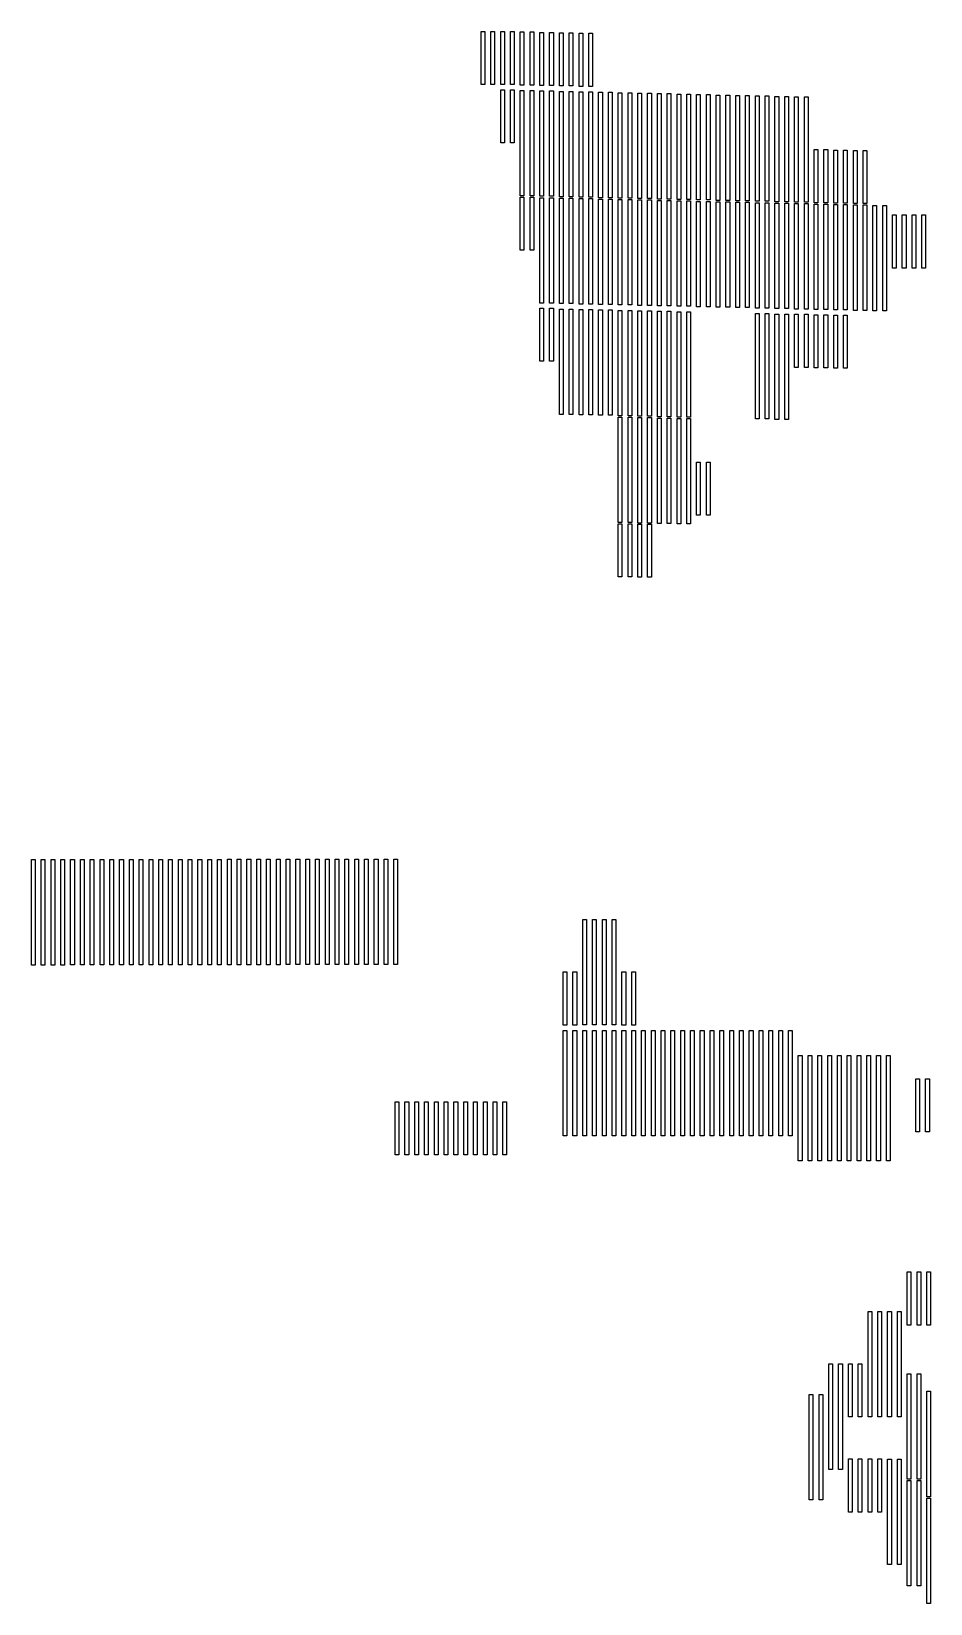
# Model space of a CAD drawing. Header units: millimetres. Extents: x 472827 to 475089, y 4317876 to 4319086.
# Drawn here: x 473404 to 473954, y 4318123 to 4319086 of the extents above; entities that cross this region are included whole.
import ezdxf

# ---------------------------------------------------------------- set-up
doc = ezdxf.new("R2010")
doc.units = ezdxf.units.MM
doc.layers.add('TRACKER', color=7, linetype='Continuous')

msp = doc.modelspace()

# ---------------------------------------------------------------- linework, layer by layer
at = {"layer": 'TRACKER', "color": 0, "extrusion": (0, 0.021002, 0.999779), "elevation": 91386.95}
for points in [[(-473679.05, -4318119.02), (-473681.33, -4318119.02), (-473681.33, -4318086.46), (-473679.05, -4318086.46)], [(-473685.05, -4318119.02), (-473687.33, -4318119.02), (-473687.33, -4318086.46), (-473685.05, -4318086.46)]]:
    msp.add_lwpolyline(points, close=True, dxfattribs=at)
at = {"layer": 'TRACKER', "color": 0, "extrusion": (0, 0.021849, 0.999761), "elevation": 95045.25}
for points in [[(-473691.05, -4318040.05), (-473693.33, -4318040.05), (-473693.33, -4318007.49), (-473691.05, -4318007.49)], [(-473697.05, -4318040.05), (-473699.33, -4318040.05), (-473699.33, -4318007.49), (-473697.05, -4318007.49)]]:
    msp.add_lwpolyline(points, close=True, dxfattribs=at)
at = {"layer": 'TRACKER', "color": 0, "extrusion": (0, 0.024039, 0.999711), "elevation": 104504.58}
for points in [[(-473703.05, -4317821.2), (-473705.33, -4317821.2), (-473705.33, -4317788.64), (-473703.05, -4317788.64)], [(-473709.05, -4317821.2), (-473711.33, -4317821.2), (-473711.33, -4317788.64), (-473709.05, -4317788.64)]]:
    msp.add_lwpolyline(points, close=True, dxfattribs=at)
at = {"layer": 'TRACKER', "color": 0, "extrusion": (0, 0.024442, 0.999701)}
for points, elevation in [([(-473715.05, -4317778.5), (-473717.33, -4317778.5), (-473717.33, -4317745.94), (-473715.05, -4317745.94)], 106242.36), ([(-473721.05, -4317778.5), (-473723.33, -4317778.5), (-473723.33, -4317745.94), (-473721.05, -4317745.94)], 106242.36), ([(-473727.05, -4317778.22), (-473729.33, -4317778.22), (-473729.33, -4317745.66), (-473727.05, -4317745.66)], 106242.32), ([(-473733.05, -4317778.22), (-473735.33, -4317778.22), (-473735.33, -4317745.66), (-473733.05, -4317745.66)], 106242.32)]:
    msp.add_lwpolyline(points, close=True, dxfattribs=dict(at, elevation=elevation))
at = {"layer": 'TRACKER', "color": 0, "extrusion": (0, 0.024112, 0.999709), "elevation": 104816.7}
for points in [[(-473739.05, -4317812.79), (-473741.33, -4317812.79), (-473741.33, -4317780.23), (-473739.05, -4317780.23)], [(-473745.05, -4317812.79), (-473747.33, -4317812.79), (-473747.33, -4317780.23), (-473745.05, -4317780.23)]]:
    msp.add_lwpolyline(points, close=True, dxfattribs=at)
at = {"layer": 'TRACKER', "color": 0, "extrusion": (0, 0.020964, 0.99978), "elevation": 91221.09}
for points in [[(-473691.05, -4318086.78), (-473693.33, -4318086.78), (-473693.33, -4318054.21), (-473691.05, -4318054.21)], [(-473697.05, -4318086.78), (-473699.33, -4318086.78), (-473699.33, -4318054.21), (-473697.05, -4318054.21)]]:
    msp.add_lwpolyline(points, close=True, dxfattribs=at)
at = {"layer": 'TRACKER', "color": 0, "extrusion": (0, 0.024824, 0.999692), "elevation": 107893.47}
for points in [[(-473703.05, -4317701.95), (-473705.33, -4317701.95), (-473705.33, -4317637.35), (-473703.05, -4317637.35)], [(-473709.05, -4317701.95), (-473711.33, -4317701.95), (-473711.33, -4317637.35), (-473709.05, -4317637.35)]]:
    msp.add_lwpolyline(points, close=True, dxfattribs=at)
at = {"layer": 'TRACKER', "color": 0, "extrusion": (0, 0.024032, 0.999711), "elevation": 104471.44}
for points in [[(-473715.05, -4317785.81), (-473717.33, -4317785.81), (-473717.33, -4317721.22), (-473715.05, -4317721.22)], [(-473721.05, -4317785.81), (-473723.33, -4317785.81), (-473723.33, -4317721.22), (-473721.05, -4317721.22)]]:
    msp.add_lwpolyline(points, close=True, dxfattribs=at)
at = {"layer": 'TRACKER', "color": 0, "extrusion": (0, 0.023847, 0.999716), "elevation": 103674.75}
for points in [[(-473727.05, -4317804.74), (-473729.33, -4317804.74), (-473729.33, -4317740.14), (-473727.05, -4317740.14)], [(-473733.05, -4317804.74), (-473735.33, -4317804.74), (-473735.33, -4317740.14), (-473733.05, -4317740.14)]]:
    msp.add_lwpolyline(points, close=True, dxfattribs=at)
at = {"layer": 'TRACKER', "color": 0, "extrusion": (0, 0.024766, 0.999693), "elevation": 107641.15}
for points in [[(-473739.05, -4317707.4), (-473741.33, -4317707.4), (-473741.33, -4317642.8), (-473739.05, -4317642.8)], [(-473745.05, -4317707.4), (-473747.33, -4317707.4), (-473747.33, -4317642.8), (-473745.05, -4317642.8)]]:
    msp.add_lwpolyline(points, close=True, dxfattribs=at)
at = {"layer": 'TRACKER', "color": 0, "extrusion": (0, 0.025779, 0.999668), "elevation": 112015.65}
for points in [[(-473751.05, -4317595.84), (-473753.33, -4317595.84), (-473753.33, -4317531.25), (-473751.05, -4317531.25)], [(-473757.05, -4317595.84), (-473759.33, -4317595.84), (-473759.33, -4317531.25), (-473757.05, -4317531.25)]]:
    msp.add_lwpolyline(points, close=True, dxfattribs=at)
at = {"layer": 'TRACKER', "color": 0, "extrusion": (0, 0.026021, 0.999661), "elevation": 113062.02}
for points in [[(-473763.05, -4317568.29), (-473765.33, -4317568.29), (-473765.33, -4317503.7), (-473763.05, -4317503.7)], [(-473769.05, -4317568.29), (-473771.33, -4317568.29), (-473771.33, -4317503.7), (-473769.05, -4317503.7)]]:
    msp.add_lwpolyline(points, close=True, dxfattribs=at)
at = {"layer": 'TRACKER', "color": 0, "extrusion": (0, 0.025031, 0.999687), "elevation": 108785.58}
for points in [[(-473775.05, -4317677.88), (-473777.33, -4317677.88), (-473777.33, -4317613.28), (-473775.05, -4317613.28)], [(-473781.05, -4317677.88), (-473783.33, -4317677.88), (-473783.33, -4317613.28), (-473781.05, -4317613.28)]]:
    msp.add_lwpolyline(points, close=True, dxfattribs=at)
at = {"layer": 'TRACKER', "color": 0, "extrusion": (0, 0.025034, 0.999687), "elevation": 108800.19}
for points in [[(-473787.05, -4317677.23), (-473789.33, -4317677.23), (-473789.33, -4317612.64), (-473787.05, -4317612.64)], [(-473793.05, -4317677.23), (-473795.33, -4317677.23), (-473795.33, -4317612.64), (-473793.05, -4317612.64)]]:
    msp.add_lwpolyline(points, close=True, dxfattribs=at)
at = {"layer": 'TRACKER', "color": 0, "extrusion": (0, 0.022848, 0.999739), "elevation": 99359.27}
for points in [[(-473799.05, -4317904.53), (-473801.33, -4317904.53), (-473801.33, -4317839.93), (-473799.05, -4317839.93)], [(-473805.05, -4317904.53), (-473807.33, -4317904.53), (-473807.33, -4317839.93), (-473805.05, -4317839.93)]]:
    msp.add_lwpolyline(points, close=True, dxfattribs=at)
at = {"layer": 'TRACKER', "color": 0, "extrusion": (0, 0.022438, 0.999748), "elevation": 97586.42}
for points in [[(-473811.05, -4317944.68), (-473813.33, -4317944.68), (-473813.33, -4317880.08), (-473811.05, -4317880.08)], [(-473817.05, -4317944.68), (-473819.33, -4317944.68), (-473819.33, -4317880.08), (-473817.05, -4317880.08)]]:
    msp.add_lwpolyline(points, close=True, dxfattribs=at)
at = {"layer": 'TRACKER', "color": 0, "extrusion": (0, 0.021458, 0.99977), "elevation": 93353.35}
for points in [[(-473823.05, -4318037.99), (-473825.33, -4318037.99), (-473825.33, -4317973.4), (-473823.05, -4317973.4)], [(-473829.05, -4318037.99), (-473831.33, -4318037.99), (-473831.33, -4317973.4), (-473829.05, -4317973.4)]]:
    msp.add_lwpolyline(points, close=True, dxfattribs=at)
at = {"layer": 'TRACKER', "color": 0, "extrusion": (0, 0.021392, 0.999771), "elevation": 93071.42}
for points in [[(-473835.05, -4318043.8), (-473837.33, -4318043.8), (-473837.33, -4317979.2), (-473835.05, -4317979.2)], [(-473841.05, -4318043.8), (-473843.33, -4318043.8), (-473843.33, -4317979.2), (-473841.05, -4317979.2)]]:
    msp.add_lwpolyline(points, close=True, dxfattribs=at)
at = {"layer": 'TRACKER', "color": 0, "extrusion": (0, 0.020515, 0.99979), "elevation": 89283.38}
for points in [[(-473847.05, -4318123.51), (-473849.33, -4318123.51), (-473849.33, -4318058.91), (-473847.05, -4318058.91)], [(-473853.05, -4318123.51), (-473855.33, -4318123.51), (-473855.33, -4318058.91), (-473853.05, -4318058.91)]]:
    msp.add_lwpolyline(points, close=True, dxfattribs=at)
at = {"layer": 'TRACKER', "color": 0, "extrusion": (0, 0.020137, 0.999797), "elevation": 87649.55}
for points in [[(-473859.05, -4318156.7), (-473861.33, -4318156.7), (-473861.33, -4318092.11), (-473859.05, -4318092.11)], [(-473865.05, -4318156.7), (-473867.33, -4318156.7), (-473867.33, -4318092.11), (-473865.05, -4318092.11)]]:
    msp.add_lwpolyline(points, close=True, dxfattribs=at)
at = {"layer": 'TRACKER', "color": 0, "extrusion": (0, 0.01949, 0.99981), "elevation": 84855.67}
for points in [[(-473871.05, -4318212.23), (-473873.33, -4318212.23), (-473873.33, -4318147.63), (-473871.05, -4318147.63)], [(-473877.05, -4318212.23), (-473879.33, -4318212.23), (-473879.33, -4318147.63), (-473877.05, -4318147.63)]]:
    msp.add_lwpolyline(points, close=True, dxfattribs=at)
at = {"layer": 'TRACKER', "color": 0, "extrusion": (0, 0.018323, 0.999832), "elevation": 79811.71}
for points in [[(-473883.05, -4318276.06), (-473885.33, -4318276.06), (-473885.33, -4318243.5), (-473883.05, -4318243.5)], [(-473889.05, -4318276.06), (-473891.33, -4318276.06), (-473891.33, -4318243.5), (-473889.05, -4318243.5)]]:
    msp.add_lwpolyline(points, close=True, dxfattribs=at)
at = {"layer": 'TRACKER', "color": 0, "extrusion": (0, 0.019592, 0.999808), "elevation": 85292.97}
for points in [[(-473895.05, -4318170.99), (-473897.33, -4318170.99), (-473897.33, -4318138.43), (-473895.05, -4318138.43)], [(-473901.05, -4318170.99), (-473903.33, -4318170.99), (-473903.33, -4318138.43), (-473901.05, -4318138.43)]]:
    msp.add_lwpolyline(points, close=True, dxfattribs=at)
at = {"layer": 'TRACKER', "color": 0, "extrusion": (0, 0.016543, 0.999863)}
for points, elevation in [([(-473907.05, -4318410.72), (-473909.33, -4318410.72), (-473909.33, -4318378.16), (-473907.05, -4318378.16)], 72125.35), ([(-473913.05, -4318410.72), (-473915.33, -4318410.72), (-473915.33, -4318378.16), (-473913.05, -4318378.16)], 72125.35), ([(-473931.05, -4318371.24), (-473933.33, -4318371.24), (-473933.33, -4318338.68), (-473931.05, -4318338.68)], 72125.3), ([(-473937.05, -4318371.24), (-473939.33, -4318371.24), (-473939.33, -4318338.68), (-473937.05, -4318338.68)], 72125.3)]:
    msp.add_lwpolyline(points, close=True, dxfattribs=dict(at, elevation=elevation))
at = {"layer": 'TRACKER', "color": 0, "extrusion": (0, 0.021678, 0.999765), "elevation": 94303.31}
for points in [[(-473703.05, -4317954.83), (-473705.33, -4317954.83), (-473705.33, -4317922.27), (-473703.05, -4317922.27)], [(-473709.05, -4317954.83), (-473711.33, -4317954.83), (-473711.33, -4317922.27), (-473709.05, -4317922.27)]]:
    msp.add_lwpolyline(points, close=True, dxfattribs=at)
at = {"layer": 'TRACKER', "color": 0, "extrusion": (0, 0.022496, 0.999747), "elevation": 97837.02}
for points in [[(-473715.05, -4317875.78), (-473717.33, -4317875.78), (-473717.33, -4317811.19), (-473715.05, -4317811.19)], [(-473721.05, -4317875.78), (-473723.33, -4317875.78), (-473723.33, -4317811.19), (-473721.05, -4317811.19)]]:
    msp.add_lwpolyline(points, close=True, dxfattribs=at)
at = {"layer": 'TRACKER', "color": 0, "extrusion": (0, 0.02389, 0.999715), "elevation": 103859.17}
for points in [[(-473727.05, -4317734.85), (-473729.33, -4317734.85), (-473729.33, -4317670.26), (-473727.05, -4317670.26)], [(-473733.05, -4317734.85), (-473735.33, -4317734.85), (-473735.33, -4317670.26), (-473733.05, -4317670.26)]]:
    msp.add_lwpolyline(points, close=True, dxfattribs=at)
at = {"layer": 'TRACKER', "color": 0, "extrusion": (0, 0.023465, 0.999725), "elevation": 102021.38}
for points in [[(-473739.05, -4317778.39), (-473741.33, -4317778.39), (-473741.33, -4317713.79), (-473739.05, -4317713.79)], [(-473745.05, -4317778.39), (-473747.33, -4317778.39), (-473747.33, -4317713.79), (-473745.05, -4317713.79)]]:
    msp.add_lwpolyline(points, close=True, dxfattribs=at)
at = {"layer": 'TRACKER', "color": 0, "extrusion": (0, 0.02301, 0.999735), "elevation": 100058.07}
for points in [[(-473751.05, -4317824.05), (-473753.33, -4317824.05), (-473753.33, -4317759.46), (-473751.05, -4317759.46)], [(-473757.05, -4317824.05), (-473759.33, -4317824.05), (-473759.33, -4317759.46), (-473757.05, -4317759.46)]]:
    msp.add_lwpolyline(points, close=True, dxfattribs=at)
at = {"layer": 'TRACKER', "color": 0, "extrusion": (0, 0.022427, 0.999748), "elevation": 97542.19}
for points in [[(-473763.05, -4317881.34), (-473765.33, -4317881.34), (-473765.33, -4317816.75), (-473763.05, -4317816.75)], [(-473769.05, -4317881.34), (-473771.33, -4317881.34), (-473771.33, -4317816.75), (-473769.05, -4317816.75)]]:
    msp.add_lwpolyline(points, close=True, dxfattribs=at)
at = {"layer": 'TRACKER', "color": 0, "extrusion": (0, 0.022227, 0.999753), "elevation": 96677.28}
for points in [[(-473775.05, -4317900.51), (-473777.33, -4317900.51), (-473777.33, -4317835.92), (-473775.05, -4317835.92)], [(-473781.05, -4317900.51), (-473783.33, -4317900.51), (-473783.33, -4317835.92), (-473781.05, -4317835.92)]]:
    msp.add_lwpolyline(points, close=True, dxfattribs=at)
at = {"layer": 'TRACKER', "color": 0, "extrusion": (0, 0.021205, 0.999775), "elevation": 92261.35}
for points in [[(-473787.05, -4317996.85), (-473789.33, -4317996.85), (-473789.33, -4317932.25), (-473787.05, -4317932.25)], [(-473793.05, -4317996.85), (-473795.33, -4317996.85), (-473795.33, -4317932.25), (-473793.05, -4317932.25)]]:
    msp.add_lwpolyline(points, close=True, dxfattribs=at)
at = {"layer": 'TRACKER', "color": 0, "extrusion": (0, 0.024075, 0.99971), "elevation": 104658.77}
for points in [[(-473799.05, -4317713.87), (-473801.33, -4317713.87), (-473801.33, -4317649.27), (-473799.05, -4317649.27)], [(-473805.05, -4317713.87), (-473807.33, -4317713.87), (-473807.33, -4317649.27), (-473805.05, -4317649.27)]]:
    msp.add_lwpolyline(points, close=True, dxfattribs=at)
at = {"layer": 'TRACKER', "color": 0, "extrusion": (0, 0.024024, 0.999711), "elevation": 104435.36}
for points in [[(-473811.05, -4317719), (-473813.33, -4317719), (-473813.33, -4317654.4), (-473811.05, -4317654.4)], [(-473817.05, -4317719), (-473819.33, -4317719), (-473819.33, -4317654.4), (-473817.05, -4317654.4)]]:
    msp.add_lwpolyline(points, close=True, dxfattribs=at)
at = {"layer": 'TRACKER', "color": 0, "extrusion": (0, 0.023919, 0.999714), "elevation": 103981.92}
for points in [[(-473823.05, -4317729.66), (-473825.33, -4317729.66), (-473825.33, -4317665.07), (-473823.05, -4317665.07)], [(-473829.05, -4317729.66), (-473831.33, -4317729.66), (-473831.33, -4317665.07), (-473829.05, -4317665.07)]]:
    msp.add_lwpolyline(points, close=True, dxfattribs=at)
at = {"layer": 'TRACKER', "color": 0, "extrusion": (0, 0.024509, 0.9997), "elevation": 106530.85}
for points in [[(-473835.05, -4317667.25), (-473837.33, -4317667.25), (-473837.33, -4317602.65), (-473835.05, -4317602.65)], [(-473841.05, -4317667.25), (-473843.33, -4317667.25), (-473843.33, -4317602.65), (-473841.05, -4317602.65)]]:
    msp.add_lwpolyline(points, close=True, dxfattribs=at)
at = {"layer": 'TRACKER', "color": 0, "extrusion": (0, 0.025384, 0.999678), "elevation": 110308.85}
for points in [[(-473847.05, -4317572.1), (-473849.33, -4317572.1), (-473849.33, -4317507.5), (-473847.05, -4317507.5)], [(-473853.05, -4317572.1), (-473855.33, -4317572.1), (-473855.33, -4317507.5), (-473853.05, -4317507.5)]]:
    msp.add_lwpolyline(points, close=True, dxfattribs=at)
at = {"layer": 'TRACKER', "color": 0, "extrusion": (0, 0.024769, 0.999693), "elevation": 107654.28}
for points in [[(-473859.05, -4317638.82), (-473861.33, -4317638.82), (-473861.33, -4317574.23), (-473859.05, -4317574.23)], [(-473865.05, -4317638.82), (-473867.33, -4317638.82), (-473867.33, -4317574.23), (-473865.05, -4317574.23)]]:
    msp.add_lwpolyline(points, close=True, dxfattribs=at)
at = {"layer": 'TRACKER', "color": 0, "extrusion": (0, 0.023935, 0.999714), "elevation": 104052.71}
for points in [[(-473871.05, -4317726.84), (-473873.33, -4317726.84), (-473873.33, -4317662.25), (-473871.05, -4317662.25)], [(-473877.05, -4317726.84), (-473879.33, -4317726.84), (-473879.33, -4317662.25), (-473877.05, -4317662.25)]]:
    msp.add_lwpolyline(points, close=True, dxfattribs=at)
at = {"layer": 'TRACKER', "color": 0, "extrusion": (0, 0.02289, 0.999738), "elevation": 99539.51}
for points in [[(-473883.05, -4317832.97), (-473885.33, -4317832.97), (-473885.33, -4317768.37), (-473883.05, -4317768.37)], [(-473889.05, -4317832.97), (-473891.33, -4317832.97), (-473891.33, -4317768.37), (-473889.05, -4317768.37)]]:
    msp.add_lwpolyline(points, close=True, dxfattribs=at)
at = {"layer": 'TRACKER', "color": 0, "extrusion": (0, 0.022421, 0.999749), "elevation": 97514.85}
for points in [[(-473895.05, -4317878.89), (-473897.33, -4317878.89), (-473897.33, -4317814.29), (-473895.05, -4317814.29)], [(-473901.05, -4317878.89), (-473903.33, -4317878.89), (-473903.33, -4317814.29), (-473901.05, -4317814.29)]]:
    msp.add_lwpolyline(points, close=True, dxfattribs=at)
at = {"layer": 'TRACKER', "color": 0, "extrusion": (0, 0.022576, 0.999745), "elevation": 98182.04}
for points in [[(-473907.05, -4317863.49), (-473909.33, -4317863.49), (-473909.33, -4317798.89), (-473907.05, -4317798.89)], [(-473913.05, -4317863.49), (-473915.33, -4317863.49), (-473915.33, -4317798.89), (-473913.05, -4317798.89)]]:
    msp.add_lwpolyline(points, close=True, dxfattribs=at)
at = {"layer": 'TRACKER', "color": 0, "extrusion": (0, 0.023214, 0.999731), "elevation": 100936.43}
for points in [[(-473919.05, -4317799.7), (-473921.33, -4317799.7), (-473921.33, -4317735.11), (-473919.05, -4317735.11)], [(-473925.05, -4317799.7), (-473927.33, -4317799.7), (-473927.33, -4317735.11), (-473925.05, -4317735.11)]]:
    msp.add_lwpolyline(points, close=True, dxfattribs=at)
at = {"layer": 'TRACKER', "color": 0, "extrusion": (0, 0.025718, 0.999669)}
for points, elevation in [([(-473943.05, -4317527.49), (-473945.33, -4317527.49), (-473945.33, -4317494.92), (-473943.05, -4317494.92)], 111752.54), ([(-473949.05, -4317527.49), (-473951.33, -4317527.49), (-473951.33, -4317494.92), (-473949.05, -4317494.92)], 111752.54), ([(-473895.05, -4317466.03), (-473897.33, -4317466.03), (-473897.33, -4317433.47), (-473895.05, -4317433.47)], 111752.66), ([(-473901.05, -4317466.03), (-473903.33, -4317466.03), (-473903.33, -4317433.47), (-473901.05, -4317433.47)], 111752.66)]:
    msp.add_lwpolyline(points, close=True, dxfattribs=dict(at, elevation=elevation))
at = {"layer": 'TRACKER', "color": 0, "extrusion": (0, 0.026052, 0.999661)}
for points, elevation in [([(-473715.05, -4317432.73), (-473717.33, -4317432.73), (-473717.33, -4317400.17), (-473715.05, -4317400.17)], 113197.84), ([(-473721.05, -4317432.73), (-473723.33, -4317432.73), (-473723.33, -4317400.17), (-473721.05, -4317400.17)], 113197.84), ([(-473811.05, -4317338.29), (-473813.33, -4317338.29), (-473813.33, -4317305.73), (-473811.05, -4317305.73)], 113197.62), ([(-473817.05, -4317338.29), (-473819.33, -4317338.29), (-473819.33, -4317305.73), (-473817.05, -4317305.73)], 113197.62), ([(-473763.05, -4317300.54), (-473765.33, -4317300.54), (-473765.33, -4317267.97), (-473763.05, -4317267.97)], 113198.16), ([(-473769.05, -4317300.54), (-473771.33, -4317300.54), (-473771.33, -4317267.97), (-473769.05, -4317267.97)], 113198.16), ([(-473775.05, -4317300.26), (-473777.33, -4317300.26), (-473777.33, -4317267.7), (-473775.05, -4317267.7)], 113198.02), ([(-473781.05, -4317300.26), (-473783.33, -4317300.26), (-473783.33, -4317267.7), (-473781.05, -4317267.7)], 113198.02)]:
    msp.add_lwpolyline(points, close=True, dxfattribs=dict(at, elevation=elevation))
at = {"layer": 'TRACKER', "color": 0, "extrusion": (0, 0.029608, 0.999562), "elevation": 128555.97}
for points in [[(-473727.05, -4317002.13), (-473729.33, -4317002.13), (-473729.33, -4316937.54), (-473727.05, -4316937.54)], [(-473733.05, -4317002.13), (-473735.33, -4317002.13), (-473735.33, -4316937.54), (-473733.05, -4316937.54)]]:
    msp.add_lwpolyline(points, close=True, dxfattribs=at)
at = {"layer": 'TRACKER', "color": 0, "extrusion": (0, 0.029242, 0.999572), "elevation": 126972.26}
for points in [[(-473739.05, -4317048.73), (-473741.33, -4317048.73), (-473741.33, -4316984.13), (-473739.05, -4316984.13)], [(-473745.05, -4317048.73), (-473747.33, -4317048.73), (-473747.33, -4316984.13), (-473745.05, -4316984.13)]]:
    msp.add_lwpolyline(points, close=True, dxfattribs=at)
at = {"layer": 'TRACKER', "color": 0, "extrusion": (0, 0.027788, 0.999614), "elevation": 120695.89}
for points in [[(-473751.05, -4317228.48), (-473753.33, -4317228.48), (-473753.33, -4317163.89), (-473751.05, -4317163.89)], [(-473757.05, -4317228.48), (-473759.33, -4317228.48), (-473759.33, -4317163.89), (-473757.05, -4317163.89)]]:
    msp.add_lwpolyline(points, close=True, dxfattribs=at)
at = {"layer": 'TRACKER', "color": 0, "extrusion": (0, 0.026325, 0.999653), "elevation": 114375.75}
for points in [[(-473763.05, -4317400.26), (-473765.33, -4317400.26), (-473765.33, -4317335.67), (-473763.05, -4317335.67)], [(-473769.05, -4317400.26), (-473771.33, -4317400.26), (-473771.33, -4317335.67), (-473769.05, -4317335.67)]]:
    msp.add_lwpolyline(points, close=True, dxfattribs=at)
at = {"layer": 'TRACKER', "color": 0, "extrusion": (0, 0.023965, 0.999713), "elevation": 104181.39}
for points in [[(-473775.05, -4317658.01), (-473777.33, -4317658.01), (-473777.33, -4317593.42), (-473775.05, -4317593.42)], [(-473781.05, -4317658.01), (-473783.33, -4317658.01), (-473783.33, -4317593.42), (-473781.05, -4317593.42)]]:
    msp.add_lwpolyline(points, close=True, dxfattribs=at)
at = {"layer": 'TRACKER', "color": 0, "extrusion": (0, 0.024472, 0.999701), "elevation": 106371.19}
for points in [[(-473787.05, -4317604.34), (-473789.33, -4317604.34), (-473789.33, -4317539.74), (-473787.05, -4317539.74)], [(-473793.05, -4317604.34), (-473795.33, -4317604.34), (-473795.33, -4317539.74), (-473793.05, -4317539.74)]]:
    msp.add_lwpolyline(points, close=True, dxfattribs=at)
at = {"layer": 'TRACKER', "color": 0, "extrusion": (0, 0.024005, 0.999712), "elevation": 104354.56}
for points in [[(-473799.05, -4317653.27), (-473801.33, -4317653.27), (-473801.33, -4317588.68), (-473799.05, -4317588.68)], [(-473805.05, -4317653.27), (-473807.33, -4317653.27), (-473807.33, -4317588.68), (-473805.05, -4317588.68)]]:
    msp.add_lwpolyline(points, close=True, dxfattribs=at)
at = {"layer": 'TRACKER', "color": 0, "extrusion": (0, 0.024876, 0.999691), "elevation": 108117.01}
for points in [[(-473847.05, -4317559.58), (-473849.33, -4317559.58), (-473849.33, -4317494.98), (-473847.05, -4317494.98)], [(-473853.05, -4317559.58), (-473855.33, -4317559.58), (-473855.33, -4317494.98), (-473853.05, -4317494.98)]]:
    msp.add_lwpolyline(points, close=True, dxfattribs=at)
at = {"layer": 'TRACKER', "color": 0, "extrusion": (0, 0.025786, 0.999667), "elevation": 112048.12}
for points in [[(-473859.05, -4317459.07), (-473861.33, -4317459.07), (-473861.33, -4317394.47), (-473859.05, -4317394.47)], [(-473865.05, -4317459.07), (-473867.33, -4317459.07), (-473867.33, -4317394.47), (-473865.05, -4317394.47)]]:
    msp.add_lwpolyline(points, close=True, dxfattribs=at)
at = {"layer": 'TRACKER', "color": 0, "extrusion": (0, 0.026544, 0.999648)}
for points, elevation in [([(-473871.05, -4317372.77), (-473873.33, -4317372.77), (-473873.33, -4317340.21), (-473871.05, -4317340.21)], 115320.47), ([(-473877.05, -4317372.77), (-473879.33, -4317372.77), (-473879.33, -4317340.21), (-473877.05, -4317340.21)], 115320.47), ([(-473883.05, -4317372.5), (-473885.33, -4317372.5), (-473885.33, -4317339.93), (-473883.05, -4317339.93)], 115320.22), ([(-473889.05, -4317372.5), (-473891.33, -4317372.5), (-473891.33, -4317339.93), (-473889.05, -4317339.93)], 115320.22)]:
    msp.add_lwpolyline(points, close=True, dxfattribs=dict(at, elevation=elevation))
at = {"layer": 'TRACKER', "color": 0, "extrusion": (0, 0.03384, 0.999427), "elevation": 146830.03}
for points in [[(-473763.05, -4316352.93), (-473765.33, -4316352.93), (-473765.33, -4316288.33), (-473763.05, -4316288.33)], [(-473769.05, -4316352.93), (-473771.33, -4316352.93), (-473771.33, -4316288.33), (-473769.05, -4316288.33)]]:
    msp.add_lwpolyline(points, close=True, dxfattribs=at)
at = {"layer": 'TRACKER', "color": 0, "extrusion": (0, 0.035282, 0.999377), "elevation": 153057.32}
for points in [[(-473775.05, -4316136.31), (-473777.33, -4316136.31), (-473777.33, -4316071.72), (-473775.05, -4316071.72)], [(-473781.05, -4316136.31), (-473783.33, -4316136.31), (-473783.33, -4316071.72), (-473781.05, -4316071.72)]]:
    msp.add_lwpolyline(points, close=True, dxfattribs=at)
at = {"layer": 'TRACKER', "color": 0, "extrusion": (0, 0.031346, 0.999509)}
for points, elevation in [([(-473787.05, -4316705.36), (-473789.33, -4316705.36), (-473789.33, -4316640.76), (-473787.05, -4316640.76)], 136057.81), ([(-473793.05, -4316705.36), (-473795.33, -4316705.36), (-473795.33, -4316640.76), (-473793.05, -4316640.76)], 136057.81), ([(-473799.05, -4316705.07), (-473801.33, -4316705.07), (-473801.33, -4316640.48), (-473799.05, -4316640.48)], 136057.74), ([(-473805.05, -4316705.07), (-473807.33, -4316705.07), (-473807.33, -4316640.48), (-473805.05, -4316640.48)], 136057.74)]:
    msp.add_lwpolyline(points, close=True, dxfattribs=dict(at, elevation=elevation))
at = {"layer": 'TRACKER', "color": 0, "extrusion": (0, 0.006081, 0.999982), "elevation": 26262.62}
for points in [[(473403.66, 4318498.56), (473405.94, 4318498.56), (473405.94, 4318433.97), (473403.66, 4318433.97)], [(473409.66, 4318498.56), (473411.94, 4318498.56), (473411.94, 4318433.97), (473409.66, 4318433.97)]]:
    msp.add_lwpolyline(points, close=True, dxfattribs=at)
at = {"layer": 'TRACKER', "color": 0, "extrusion": (0, 0.006901, 0.999976), "elevation": 29802.85}
for points in [[(473415.66, 4318475.6), (473417.94, 4318475.6), (473417.94, 4318411), (473415.66, 4318411)], [(473421.66, 4318475.6), (473423.94, 4318475.6), (473423.94, 4318411), (473421.66, 4318411)]]:
    msp.add_lwpolyline(points, close=True, dxfattribs=at)
at = {"layer": 'TRACKER', "color": 0, "extrusion": (0, 0.007765, 0.99997), "elevation": 33535.24}
for points in [[(473427.66, 4318448.24), (473429.94, 4318448.24), (473429.94, 4318383.65), (473427.66, 4318383.65)], [(473433.66, 4318448.24), (473435.94, 4318448.24), (473435.94, 4318383.65), (473433.66, 4318383.65)]]:
    msp.add_lwpolyline(points, close=True, dxfattribs=at)
at = {"layer": 'TRACKER', "color": 0, "extrusion": (0, 0.007785, 0.99997), "elevation": 33618.4}
for points in [[(473439.66, 4318447.62), (473441.94, 4318447.62), (473441.94, 4318383.03), (473439.66, 4318383.03)], [(473445.66, 4318447.62), (473447.94, 4318447.62), (473447.94, 4318383.03), (473445.66, 4318383.03)]]:
    msp.add_lwpolyline(points, close=True, dxfattribs=at)
at = {"layer": 'TRACKER', "color": 0, "extrusion": (0, 0.009107, 0.999959), "elevation": 39330.22}
for points in [[(473451.66, 4318399.4), (473453.94, 4318399.4), (473453.94, 4318334.8), (473451.66, 4318334.8)], [(473457.66, 4318399.4), (473459.94, 4318399.4), (473459.94, 4318334.8), (473457.66, 4318334.8)]]:
    msp.add_lwpolyline(points, close=True, dxfattribs=at)
at = {"layer": 'TRACKER', "color": 0, "extrusion": (0, 0.010074, 0.999949), "elevation": 43504.71}
for points in [[(473463.66, 4318359.37), (473465.94, 4318359.37), (473465.94, 4318294.78), (473463.66, 4318294.78)], [(473469.66, 4318359.37), (473471.94, 4318359.37), (473471.94, 4318294.78), (473469.66, 4318294.78)]]:
    msp.add_lwpolyline(points, close=True, dxfattribs=at)
at = {"layer": 'TRACKER', "color": 0, "extrusion": (0, 0.009787, 0.999952), "elevation": 42265.97}
for points in [[(473475.66, 4318371.69), (473477.94, 4318371.69), (473477.94, 4318307.1), (473475.66, 4318307.1)], [(473481.66, 4318371.69), (473483.94, 4318371.69), (473483.94, 4318307.1), (473481.66, 4318307.1)]]:
    msp.add_lwpolyline(points, close=True, dxfattribs=at)
at = {"layer": 'TRACKER', "color": 0, "extrusion": (0, 0.009212, 0.999958), "elevation": 39784.9}
for points in [[(473487.66, 4318395.29), (473489.94, 4318395.29), (473489.94, 4318330.69), (473487.66, 4318330.69)], [(473493.66, 4318395.29), (473495.94, 4318395.29), (473495.94, 4318330.69), (473493.66, 4318330.69)]]:
    msp.add_lwpolyline(points, close=True, dxfattribs=at)
at = {"layer": 'TRACKER', "color": 0, "extrusion": (0, 0.00957, 0.999954), "elevation": 41327.97}
for points in [[(473499.66, 4318380.81), (473501.94, 4318380.81), (473501.94, 4318316.22), (473499.66, 4318316.22)], [(473505.66, 4318380.81), (473507.94, 4318380.81), (473507.94, 4318316.22), (473505.66, 4318316.22)]]:
    msp.add_lwpolyline(points, close=True, dxfattribs=at)
at = {"layer": 'TRACKER', "color": 0, "extrusion": (0, 0.011259, 0.999937), "elevation": 48623.38}
for points in [[(473511.66, 4318304.84), (473513.94, 4318304.84), (473513.94, 4318240.25), (473511.66, 4318240.25)], [(473517.66, 4318304.84), (473519.94, 4318304.84), (473519.94, 4318240.25), (473517.66, 4318240.25)]]:
    msp.add_lwpolyline(points, close=True, dxfattribs=at)
at = {"layer": 'TRACKER', "color": 0, "extrusion": (0, 0.012152, 0.999926), "elevation": 52479.65}
for points in [[(473523.66, 4318259.72), (473525.94, 4318259.72), (473525.94, 4318195.12), (473523.66, 4318195.12)], [(473529.66, 4318259.72), (473531.94, 4318259.72), (473531.94, 4318195.12), (473529.66, 4318195.12)]]:
    msp.add_lwpolyline(points, close=True, dxfattribs=at)
at = {"layer": 'TRACKER', "color": 0, "extrusion": (0, 0.012382, 0.999923), "elevation": 53472.47}
for points in [[(473535.66, 4318247.56), (473537.93, 4318247.56), (473537.93, 4318182.96), (473535.66, 4318182.96)], [(473541.66, 4318247.56), (473543.93, 4318247.56), (473543.93, 4318182.96), (473541.66, 4318182.96)]]:
    msp.add_lwpolyline(points, close=True, dxfattribs=at)
at = {"layer": 'TRACKER', "color": 0, "extrusion": (0, 0.013204, 0.999913), "elevation": 57020.84}
for points in [[(473547.66, 4318202.18), (473549.94, 4318202.18), (473549.94, 4318137.58), (473547.66, 4318137.58)], [(473553.66, 4318202.18), (473555.94, 4318202.18), (473555.94, 4318137.58), (473553.66, 4318137.58)]]:
    msp.add_lwpolyline(points, close=True, dxfattribs=at)
at = {"layer": 'TRACKER', "color": 0, "extrusion": (0, 0.014375, 0.999897), "elevation": 62077.79}
for points in [[(473559.66, 4318132.46), (473561.94, 4318132.46), (473561.94, 4318067.86), (473559.66, 4318067.86)], [(473565.66, 4318132.46), (473567.94, 4318132.46), (473567.94, 4318067.86), (473565.66, 4318067.86)]]:
    msp.add_lwpolyline(points, close=True, dxfattribs=at)
at = {"layer": 'TRACKER', "color": 0, "extrusion": (0, 0.016196, 0.999869), "elevation": 69943.37}
for points in [[(-473571.66, -4318012.23), (-473573.94, -4318012.23), (-473573.94, -4317947.64), (-473571.66, -4317947.64)], [(-473577.66, -4318012.23), (-473579.94, -4318012.23), (-473579.94, -4317947.64), (-473577.66, -4317947.64)]]:
    msp.add_lwpolyline(points, close=True, dxfattribs=at)
at = {"layer": 'TRACKER', "color": 0, "extrusion": (0, 0.017822, 0.999841), "elevation": 76963.73}
for points in [[(-473583.66, -4317892.82), (-473585.94, -4317892.82), (-473585.94, -4317828.23), (-473583.66, -4317828.23)], [(-473589.66, -4317892.82), (-473591.94, -4317892.82), (-473591.94, -4317828.23), (-473589.66, -4317828.23)]]:
    msp.add_lwpolyline(points, close=True, dxfattribs=at)
at = {"layer": 'TRACKER', "color": 0, "extrusion": (0, 0.018656, 0.999826), "elevation": 80568.11}
for points in [[(-473595.66, -4317827.09), (-473597.94, -4317827.09), (-473597.94, -4317762.5), (-473595.66, -4317762.5)], [(-473601.66, -4317827.09), (-473603.94, -4317827.09), (-473603.94, -4317762.5), (-473601.66, -4317762.5)]]:
    msp.add_lwpolyline(points, close=True, dxfattribs=at)
at = {"layer": 'TRACKER', "color": 0, "extrusion": (0, 0.018697, 0.999825), "elevation": 80744.01}
for points in [[(-473607.66, -4317823.82), (-473609.94, -4317823.82), (-473609.94, -4317759.23), (-473607.66, -4317759.23)], [(-473613.66, -4317823.82), (-473615.94, -4317823.82), (-473615.94, -4317759.23), (-473613.66, -4317759.23)]]:
    msp.add_lwpolyline(points, close=True, dxfattribs=at)
at = {"layer": 'TRACKER', "color": 0, "extrusion": (0, 0.021161, 0.999776), "elevation": 91385.52}
for points in [[(-473619.66, -4317611.73), (-473621.94, -4317611.73), (-473621.94, -4317547.14), (-473619.66, -4317547.14)], [(-473625.66, -4317611.73), (-473627.94, -4317611.73), (-473627.94, -4317547.14), (-473625.66, -4317547.14)]]:
    msp.add_lwpolyline(points, close=True, dxfattribs=at)
at = {"layer": 'TRACKER', "color": 0, "extrusion": (0, -0.005388, 0.999985)}
for points, elevation in [([(473741.33, 4318479), (473743.61, 4318479), (473743.61, 4318414.41), (473741.33, 4318414.41)], -23266.02), ([(473747.33, 4318479), (473749.61, 4318479), (473749.61, 4318414.41), (473747.33, 4318414.41)], -23266.02), ([(473741.33, 4318411.05), (473743.61, 4318411.05), (473743.61, 4318346.45), (473741.33, 4318346.45)], -23265.89), ([(473747.33, 4318411.05), (473749.61, 4318411.05), (473749.61, 4318346.45), (473747.33, 4318346.45)], -23265.89), ([(473765.33, 4318411.05), (473767.61, 4318411.05), (473767.61, 4318346.45), (473765.33, 4318346.45)], -23265.89), ([(473771.33, 4318411.05), (473773.61, 4318411.05), (473773.61, 4318346.45), (473771.33, 4318346.45)], -23265.89), ([(473789.33, 4318411.05), (473791.61, 4318411.05), (473791.61, 4318346.45), (473789.33, 4318346.45)], -23265.43), ([(473795.33, 4318411.05), (473797.61, 4318411.05), (473797.61, 4318346.45), (473795.33, 4318346.45)], -23265.43), ([(473813.33, 4318411.05), (473815.61, 4318411.05), (473815.61, 4318346.45), (473813.33, 4318346.45)], -23265.43), ([(473819.33, 4318411.05), (473821.61, 4318411.05), (473821.61, 4318346.45), (473819.33, 4318346.45)], -23265.43), ([(473837.33, 4318411.05), (473839.61, 4318411.05), (473839.61, 4318346.45), (473837.33, 4318346.45)], -23265.43), ([(473843.33, 4318411.05), (473845.61, 4318411.05), (473845.61, 4318346.45), (473843.33, 4318346.45)], -23265.43), ([(473861.33, 4318411.05), (473863.61, 4318411.05), (473863.61, 4318346.45), (473861.33, 4318346.45)], -23265.43), ([(473867.33, 4318411.05), (473869.61, 4318411.05), (473869.61, 4318346.45), (473867.33, 4318346.45)], -23265.43), ([(473873.33, 4318395.71), (473875.61, 4318395.71), (473875.61, 4318331.12), (473873.33, 4318331.12)], -23265.35), ([(473879.33, 4318395.71), (473881.61, 4318395.71), (473881.61, 4318331.12), (473879.33, 4318331.12)], -23265.35), ([(473885.33, 4318395.71), (473887.61, 4318395.71), (473887.61, 4318331.12), (473885.33, 4318331.12)], -23264.89), ([(473891.33, 4318395.71), (473893.61, 4318395.71), (473893.61, 4318331.12), (473891.33, 4318331.12)], -23264.89), ([(473897.33, 4318395.71), (473899.61, 4318395.71), (473899.61, 4318331.12), (473897.33, 4318331.12)], -23264.43), ([(473903.33, 4318395.71), (473905.61, 4318395.71), (473905.61, 4318331.12), (473903.33, 4318331.12)], -23264.43), ([(473909.33, 4318395.71), (473911.61, 4318395.71), (473911.61, 4318331.12), (473909.33, 4318331.12)], -23263.97), ([(473915.33, 4318395.71), (473917.61, 4318395.71), (473917.61, 4318331.12), (473915.33, 4318331.12)], -23263.97), ([(473921.33, 4318395.71), (473923.61, 4318395.71), (473923.61, 4318331.12), (473921.33, 4318331.12)], -23263.51), ([(473927.33, 4318395.71), (473929.61, 4318395.71), (473929.61, 4318331.12), (473927.33, 4318331.12)], -23263.51), ([(473916.05, 4318238.91), (473918.33, 4318238.91), (473918.33, 4318174.32), (473916.05, 4318174.32)], -23264.48), ([(473922.05, 4318238.91), (473924.33, 4318238.91), (473924.33, 4318174.32), (473922.05, 4318174.32)], -23264.48), ([(473928.05, 4318238.91), (473930.33, 4318238.91), (473930.33, 4318174.32), (473928.05, 4318174.32)], -23264.5), ([(473934.05, 4318238.91), (473936.33, 4318238.91), (473936.33, 4318174.32), (473934.05, 4318174.32)], -23264.5), ([(473892.05, 4318206.7), (473894.33, 4318206.7), (473894.33, 4318142.1), (473892.05, 4318142.1)], -23265.33), ([(473898.05, 4318206.7), (473900.33, 4318206.7), (473900.33, 4318142.1), (473898.05, 4318142.1)], -23265.33), ([(473940.06, 4318200.74), (473942.34, 4318200.74), (473942.34, 4318136.15), (473940.06, 4318136.15)], -23265.22), ([(473946.06, 4318200.74), (473948.34, 4318200.74), (473948.34, 4318136.15), (473946.06, 4318136.15)], -23265.22), ([(473880.05, 4318188.03), (473882.33, 4318188.03), (473882.33, 4318123.43), (473880.05, 4318123.43)], -23265.21), ([(473886.05, 4318188.03), (473888.33, 4318188.03), (473888.33, 4318123.43), (473886.05, 4318123.43)], -23265.21), ([(473952.06, 4318189.93), (473954.34, 4318189.93), (473954.34, 4318125.34), (473952.06, 4318125.34)], -23265.22), ([(473952.06, 4318124.48), (473954.34, 4318124.48), (473954.34, 4318059.88), (473952.06, 4318059.88)], -23264.75)]:
    msp.add_lwpolyline(points, close=True, dxfattribs=dict(at, elevation=elevation))
at = {"layer": 'TRACKER', "color": 0, "extrusion": (0, 0.001408, 0.999999)}
for points, elevation in [([(473753.33, 4318537.4), (473755.61, 4318537.4), (473755.61, 4318472.8), (473753.33, 4318472.8)], 6081.21), ([(473759.33, 4318537.4), (473761.61, 4318537.4), (473761.61, 4318472.8), (473759.33, 4318472.8)], 6081.21), ([(473729.33, 4318469.44), (473731.61, 4318469.44), (473731.61, 4318404.85), (473729.33, 4318404.85)], 6080.87), ([(473735.33, 4318469.44), (473737.61, 4318469.44), (473737.61, 4318404.85), (473735.33, 4318404.85)], 6080.87), ([(473753.33, 4318469.44), (473755.61, 4318469.44), (473755.61, 4318404.85), (473753.33, 4318404.85)], 6080.87), ([(473759.33, 4318469.44), (473761.61, 4318469.44), (473761.61, 4318404.85), (473759.33, 4318404.85)], 6080.87), ([(473777.33, 4318469.44), (473779.61, 4318469.44), (473779.61, 4318404.84), (473777.33, 4318404.84)], 6081.34), ([(473783.33, 4318469.44), (473785.61, 4318469.44), (473785.61, 4318404.84), (473783.33, 4318404.84)], 6081.34), ([(473801.33, 4318469.44), (473803.61, 4318469.44), (473803.61, 4318404.84), (473801.33, 4318404.84)], 6081.34), ([(473807.33, 4318469.44), (473809.61, 4318469.44), (473809.61, 4318404.84), (473807.33, 4318404.84)], 6081.34), ([(473825.33, 4318469.44), (473827.61, 4318469.44), (473827.61, 4318404.84), (473825.33, 4318404.84)], 6081.34), ([(473831.33, 4318469.44), (473833.61, 4318469.44), (473833.61, 4318404.84), (473831.33, 4318404.84)], 6081.34), ([(473849.33, 4318469.44), (473851.61, 4318469.44), (473851.61, 4318404.84), (473849.33, 4318404.84)], 6081.34), ([(473855.33, 4318469.44), (473857.61, 4318469.44), (473857.61, 4318404.84), (473855.33, 4318404.84)], 6081.34), ([(473928.06, 4318206.76), (473930.34, 4318206.76), (473930.34, 4318142.16), (473928.06, 4318142.16)], 6080.12), ([(473934.06, 4318206.76), (473936.34, 4318206.76), (473936.34, 4318142.16), (473934.06, 4318142.16)], 6080.12), ([(473940.06, 4318193.68), (473942.34, 4318193.68), (473942.34, 4318129.09), (473940.06, 4318129.09)], 6080.08), ([(473946.06, 4318193.68), (473948.34, 4318193.68), (473948.34, 4318129.09), (473946.06, 4318129.09)], 6080.08)]:
    msp.add_lwpolyline(points, close=True, dxfattribs=dict(at, elevation=elevation))
at = {"layer": 'TRACKER', "color": 0, "extrusion": (0, 0.021167, 0.999776)}
for points, elevation in [([(-473729.33, -4317542.07), (-473731.61, -4317542.07), (-473731.61, -4317509.51), (-473729.33, -4317509.51)], 91409.35), ([(-473735.33, -4317542.07), (-473737.61, -4317542.07), (-473737.61, -4317509.51), (-473735.33, -4317509.51)], 91409.35), ([(-473765.33, -4317542.07), (-473767.61, -4317542.07), (-473767.61, -4317509.51), (-473765.33, -4317509.51)], 91409.29), ([(-473771.33, -4317542.07), (-473773.61, -4317542.07), (-473773.61, -4317509.51), (-473771.33, -4317509.51)], 91409.29), ([(-473945.33, -4317476.64), (-473947.61, -4317476.64), (-473947.61, -4317444.08), (-473945.33, -4317444.08)], 91407.56), ([(-473951.33, -4317476.64), (-473953.61, -4317476.64), (-473953.61, -4317444.08), (-473951.33, -4317444.08)], 91407.56), ([(-473626.45, -4317462.51), (-473628.72, -4317462.51), (-473628.72, -4317429.95), (-473626.45, -4317429.95)], 91407.37), ([(-473632.45, -4317462.51), (-473634.72, -4317462.51), (-473634.72, -4317429.95), (-473632.45, -4317429.95)], 91407.37), ([(-473638.45, -4317462.51), (-473640.72, -4317462.51), (-473640.72, -4317429.95), (-473638.45, -4317429.95)], 91407.35), ([(-473644.45, -4317462.51), (-473646.72, -4317462.51), (-473646.72, -4317429.95), (-473644.45, -4317429.95)], 91407.35), ([(-473650.45, -4317462.51), (-473652.72, -4317462.51), (-473652.72, -4317429.95), (-473650.45, -4317429.95)], 91407.33), ([(-473656.45, -4317462.51), (-473658.72, -4317462.51), (-473658.72, -4317429.95), (-473656.45, -4317429.95)], 91407.33), ([(-473662.45, -4317462.52), (-473664.72, -4317462.52), (-473664.72, -4317429.95), (-473662.45, -4317429.95)], 91407.31), ([(-473668.45, -4317462.52), (-473670.72, -4317462.52), (-473670.72, -4317429.95), (-473668.45, -4317429.95)], 91407.31), ([(-473674.45, -4317462.52), (-473676.72, -4317462.52), (-473676.72, -4317429.95), (-473674.45, -4317429.95)], 91407.29), ([(-473680.45, -4317462.52), (-473682.72, -4317462.52), (-473682.72, -4317429.95), (-473680.45, -4317429.95)], 91407.29), ([(-473686.45, -4317462.52), (-473688.72, -4317462.52), (-473688.72, -4317429.95), (-473686.45, -4317429.95)], 91407.27), ([(-473692.45, -4317462.52), (-473694.72, -4317462.52), (-473694.72, -4317429.95), (-473692.45, -4317429.95)], 91407.27), ([(-473940.06, -4317358.26), (-473942.34, -4317358.26), (-473942.34, -4317325.7), (-473940.06, -4317325.7)], 91406.14), ([(-473946.06, -4317358.26), (-473948.34, -4317358.26), (-473948.34, -4317325.7), (-473946.06, -4317325.7)], 91406.14), ([(-473952.06, -4317358.26), (-473954.34, -4317358.26), (-473954.34, -4317325.7), (-473952.06, -4317325.7)], 91406.12), ([(-473904.05, -4317302.02), (-473906.33, -4317302.02), (-473906.33, -4317269.46), (-473904.05, -4317269.46)], 91404.5), ([(-473910.05, -4317302.02), (-473912.33, -4317302.02), (-473912.33, -4317269.46), (-473910.05, -4317269.46)], 91404.5), ([(-473904.06, -4317243.71), (-473906.34, -4317243.71), (-473906.34, -4317211.15), (-473904.06, -4317211.15)], 91403.01), ([(-473910.06, -4317243.71), (-473912.34, -4317243.71), (-473912.34, -4317211.15), (-473910.06, -4317211.15)], 91403.01), ([(-473916.06, -4317243.71), (-473918.34, -4317243.71), (-473918.34, -4317211.15), (-473916.06, -4317211.15)], 91402.99), ([(-473922.06, -4317243.71), (-473924.34, -4317243.71), (-473924.34, -4317211.15), (-473922.06, -4317211.15)], 91402.99)]:
    msp.add_lwpolyline(points, close=True, dxfattribs=dict(at, elevation=elevation))

doc.saveas('drawing.dxf')
